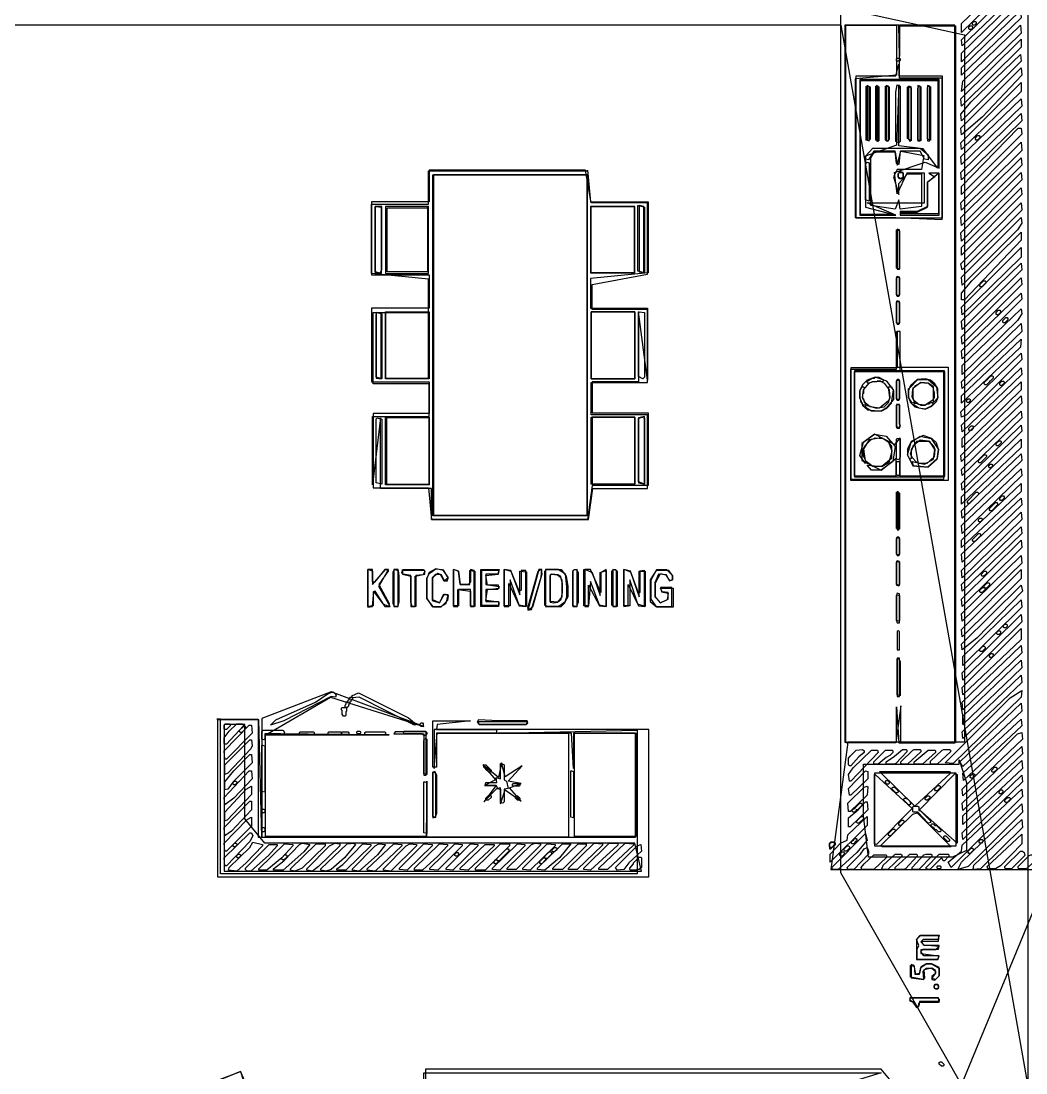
# Model space of a CAD drawing. Header units: millimetres. Extents: x 78 to 4002, y 104 to 3999.
# Drawn here: x 1406 to 2768, y 1776 to 3204 of the extents above; entities that cross this region are included whole.
import ezdxf

# ---------------------------------------------------------------- set-up
doc = ezdxf.new("R2010")
doc.units = ezdxf.units.MM

msp = doc.modelspace()

# ---------------------------------------------------------------- linework, layer by layer
for points in [[(2978, 3510), (2680, 3510), (2680, 3249), (2394, 3249), (2685, 3185), (2685, 2225), (2527, 2225), (2504, 2052), (2790, 2052), (2790, 3460), (2978, 3510)], [(3648, 3461), (2771, 3461), (2771, 1761), (2518, 3198), (628, 3198), (628, 2157), (444, 3255), (444, 1805), (1083, 1805), (441, 1296), (1703, 1778), (1952, 1000), (1952, 1776), (2572, 1776), (1990, 1597), (1990, 811), (2676, 811), (2852, 1780), (2964, 809), (3667, 809), (2945, 2193), (3294, 2542), (3659, 2061), (3659, 3461)], [(2761, 3277), (2761, 3266), (2681, 3188), (2681, 3200), (2761, 3277)], [(443, 3253), (622, 3253), (622, 2157), (637, 3256), (2517, 3256), (2517, 2048), (2681, 1760), (2880, 2241), (3100, 1783), (2881, 1564), (2853, 1780), (2753, 1564), (2572, 1781), (1954, 1781), (1954, 1223), (1703, 1778), (1088, 1525), (869, 1720), (1080, 1807), (443, 1807), (443, 3253)], [(2761, 3257), (2761, 3246), (2682, 3170), (2681, 3178), (2761, 3257)], [(2761, 3238), (2762, 3228), (2681, 3148), (2681, 3160), (2761, 3238)], [(2761, 3218), (2762, 3208), (2681, 3130), (2681, 3140), (2761, 3218)], [(2523, 3198), (2523, 2225), (2593, 2225), (2593, 2273), (2596, 2224), (2672, 2224), (2672, 3198), (2597, 3198), (2597, 3156), (2596, 3198), (2523, 3198)], [(2524, 3198), (2593, 3198), (2593, 3130), (2537, 3125), (2537, 2937), (2592, 2937), (2655, 2934), (2655, 3126), (2597, 3126), (2597, 3197), (2673, 3197), (2673, 2224), (2599, 2224), (2599, 2274), (2592, 2224), (2524, 2224), (2524, 3198)], [(2761, 3198), (2762, 3187), (2681, 3108), (2683, 3122), (2761, 3198)], [(2698, 3203), (2700, 3203), (2701, 3202), (2701, 3200), (2699, 3198), (2697, 3198), (2696, 3199), (2696, 3201), (2698, 3203)], [(2693, 3197), (2695, 3197), (2696, 3196), (2696, 3194), (2694, 3192), (2692, 3192), (2691, 3193), (2691, 3195), (2693, 3197)], [(2762, 3179), (2762, 3168), (2681, 3088), (2680, 3098), (2762, 3179)], [(2761, 3158), (2762, 3149), (2681, 3068), (2680, 3077), (2694, 3094), (2761, 3158)], [(2540, 3129), (2592, 3129), (2596, 3145), (2596, 3129), (2655, 3129), (2655, 2936), (2538, 2936), (2538, 3129)], [(2593, 3152), (2594, 3153), (2597, 3153), (2598, 3152), (2598, 3150), (2597, 3149), (2594, 3149), (2593, 3150), (2593, 3152)], [(2762, 3140), (2763, 3130), (2709, 3073), (2681, 3049), (2680, 3058), (2762, 3140)], [(2650, 3124), (2543, 3124), (2543, 2940), (2592, 2940), (2553, 2957), (2631, 2957), (2631, 2997), (2607, 2997), (2594, 2969), (2590, 2998), (2632, 3012), (2651, 3004), (2651, 3124)], [(2649, 3124), (2649, 3004), (2629, 3030), (2596, 3034), (2596, 3117), (2593, 3035), (2551, 3020), (2551, 2951), (2589, 2941), (2544, 2941), (2544, 3123), (2649, 3123)], [(2553, 3115), (2557, 3114), (2557, 3043), (2555, 3041), (2552, 3042), (2552, 3115)], [(2553, 3116), (2553, 3042), (2556, 3041), (2556, 3114), (2553, 3116)], [(2566, 3115), (2569, 3114), (2569, 3041), (2565, 3042), (2565, 3115)], [(2566, 3116), (2566, 3041), (2568, 3040), (2568, 3115), (2566, 3116)], [(2579, 3115), (2583, 3114), (2583, 3043), (2581, 3041), (2578, 3042), (2578, 3115)], [(2579, 3116), (2579, 3041), (2582, 3041), (2582, 3115), (2579, 3116)], [(2594, 3117), (2598, 3115), (2598, 3040), (2596, 3038), (2592, 3040), (2592, 3107), (2594, 3117)], [(2609, 3114), (2613, 3113), (2613, 3041), (2608, 3044), (2608, 3114)], [(2609, 3115), (2609, 3044), (2611, 3040), (2613, 3042), (2613, 3114), (2609, 3115)], [(2622, 3116), (2622, 3051), (2622, 3041), (2625, 3041), (2625, 3115), (2622, 3116)], [(2623, 3115), (2626, 3114), (2626, 3041), (2622, 3042), (2622, 3112), (2623, 3115)], [(2635, 3116), (2635, 3041), (2638, 3041), (2638, 3115), (2635, 3116)], [(2636, 3115), (2639, 3114), (2639, 3042), (2635, 3043), (2635, 3113), (2636, 3115)], [(2762, 3120), (2762, 3108), (2681, 3029), (2680, 3038), (2762, 3120)], [(2762, 3098), (2763, 3088), (2681, 3009), (2680, 3019), (2762, 3098)], [(2762, 3078), (2763, 3068), (2681, 2988), (2680, 2998), (2762, 3078)], [(2762, 3058), (2763, 3050), (2681, 2968), (2681, 2979), (2758, 3058), (2762, 3058)], [(2705, 3048), (2706, 3047), (2706, 3045), (2703, 3042), (2701, 3042), (2700, 3043), (2700, 3045), (2703, 3048), (2705, 3048)], [(2551, 3020), (2561, 3031), (2625, 3031), (2636, 3022), (2636, 3015), (2631, 3016), (2625, 3027), (2598, 3027), (2596, 3009), (2593, 3010), (2591, 3027), (2562, 3027), (2555, 3015), (2551, 3016), (2551, 3020)], [(2563, 3026), (2591, 3026), (2594, 3008), (2599, 3027), (2630, 3021), (2627, 3002), (2594, 3002), (2589, 2992), (2596, 2968), (2596, 2983), (2608, 2996), (2627, 2996), (2627, 2952), (2598, 2948), (2596, 2961), (2591, 2948), (2558, 2953), (2558, 3018), (2563, 3026)], [(2762, 3039), (2763, 3028), (2681, 2947), (2680, 2957), (2762, 3039)], [(2762, 3018), (2763, 3008), (2681, 2926), (2680, 2937), (2762, 3018)], [(2174, 3001), (2178, 2958), (2256, 2958), (2256, 2862), (2178, 2854), (2178, 2814), (2255, 2814), (2255, 2716), (2243, 2809), (2243, 2714), (2180, 2714), (2180, 2672), (2256, 2672), (2256, 2573), (2180, 2573), (2174, 2527), (1962, 2527), (1962, 2569), (1893, 2569), (1893, 2665), (1882, 2574), (1882, 2667), (1959, 2667), (1959, 2711), (1883, 2711), (1883, 2808), (1958, 2808), (1958, 2853), (1881, 2861), (1881, 2955), (1958, 2955), (1958, 3000), (2174, 3000)], [(2254, 2957), (2179, 2957), (2171, 3001), (1959, 3001), (1959, 2958), (1881, 2958), (1881, 2859), (1959, 2859), (1959, 2814), (1881, 2814), (1881, 2714), (1959, 2714), (1959, 2671), (1883, 2671), (1883, 2570), (1958, 2570), (1962, 2527), (2175, 2527), (2181, 2569), (2255, 2569), (2255, 2669), (2179, 2669), (2179, 2713), (2255, 2713), (2255, 2812), (2180, 2812), (2180, 2846), (2255, 2860), (2255, 2957)], [(2553, 3012), (2556, 3011), (2556, 2959), (2551, 2961), (2551, 3010), (2553, 3012)], [(2598, 2999), (2597, 2998), (2596, 2998), (2596, 2997), (2595, 2996), (2595, 2991), (2596, 2991), (2597, 2990), (2600, 2990), (2601, 2991), (2602, 2991), (2602, 2998), (2600, 2998), (2599, 2999), (2598, 2999)], [(2597, 2998), (2601, 2998), (2602, 2997), (2602, 2992), (2600, 2990), (2597, 2990), (2595, 2992), (2595, 2996), (2597, 2998)], [(2762, 2998), (2763, 2988), (2681, 2905), (2680, 2916), (2762, 2998)], [(1965, 2995), (2173, 2995), (2173, 2532), (1964, 2532), (1964, 2995)], [(1965, 2995), (1965, 2533), (2174, 2533), (2174, 2995), (1965, 2995)], [(2651, 2997), (2637, 2997), (2645, 2992), (2635, 2985), (2635, 2952), (2621, 2945), (2598, 2945), (2598, 2940), (2651, 2940), (2651, 2997)], [(2650, 2997), (2650, 2942), (2599, 2942), (2599, 2944), (2621, 2944), (2635, 2951), (2635, 2985), (2650, 2997)], [(2762, 2977), (2763, 2968), (2681, 2886), (2681, 2896), (2762, 2977)], [(2762, 2957), (2763, 2947), (2682, 2866), (2680, 2874), (2762, 2957)], [(1887, 2952), (1894, 2951), (1894, 2861), (1886, 2863), (1886, 2952)], [(1886, 2952), (1886, 2862), (1892, 2861), (1895, 2866), (1895, 2952), (1886, 2952)], [(1958, 2952), (1900, 2952), (1900, 2861), (1958, 2861), (1958, 2952)], [(1957, 2952), (1957, 2863), (1902, 2863), (1902, 2950), (1957, 2950)], [(2178, 2952), (2178, 2862), (2238, 2862), (2238, 2952), (2178, 2952)], [(2179, 2952), (2237, 2952), (2237, 2862), (2179, 2862), (2179, 2952)], [(2244, 2953), (2251, 2951), (2251, 2862), (2242, 2864), (2242, 2953)], [(2244, 2953), (2244, 2863), (2250, 2862), (2250, 2952), (2244, 2953)], [(2762, 2937), (2763, 2929), (2757, 2920), (2682, 2845), (2681, 2856), (2762, 2937)], [(2594, 2920), (2597, 2919), (2597, 2867), (2593, 2868), (2593, 2920)], [(2594, 2921), (2594, 2867), (2597, 2867), (2597, 2920), (2594, 2921)], [(2762, 2917), (2762, 2906), (2685, 2825), (2681, 2825), (2681, 2834), (2695, 2851), (2762, 2917)], [(2762, 2896), (2762, 2883), (2682, 2805), (2681, 2815), (2762, 2896)], [(2762, 2875), (2763, 2866), (2682, 2785), (2681, 2796), (2762, 2875)], [(2594, 2857), (2593, 2856), (2593, 2831), (2594, 2830), (2596, 2830), (2597, 2831), (2597, 2856), (2594, 2857)], [(2594, 2856), (2596, 2856), (2597, 2855), (2597, 2832), (2596, 2831), (2594, 2831), (2593, 2832), (2593, 2855), (2594, 2856)], [(2762, 2855), (2763, 2846), (2682, 2765), (2681, 2775), (2762, 2855)], [(2713, 2851), (2714, 2850), (2714, 2848), (2709, 2843), (2707, 2843), (2706, 2844), (2706, 2846), (2711, 2851), (2713, 2851)], [(2762, 2834), (2763, 2826), (2682, 2745), (2681, 2756), (2762, 2834)], [(2594, 2824), (2593, 2823), (2593, 2794), (2594, 2792), (2596, 2792), (2597, 2793), (2597, 2823), (2594, 2824)], [(2594, 2823), (2597, 2822), (2597, 2794), (2596, 2793), (2593, 2794), (2593, 2822), (2594, 2823)], [(2762, 2813), (2763, 2806), (2757, 2797), (2682, 2724), (2682, 2736), (2762, 2813)], [(1888, 2808), (1895, 2806), (1895, 2718), (1887, 2720), (1887, 2805), (1888, 2808)], [(1887, 2808), (1887, 2719), (1894, 2718), (1894, 2806), (1887, 2808)], [(1902, 2809), (1959, 2809), (1959, 2718), (1900, 2718), (1900, 2809)], [(1900, 2808), (1900, 2719), (1958, 2719), (1958, 2808), (1900, 2808)], [(2180, 2809), (2238, 2809), (2238, 2718), (2179, 2718), (2179, 2809)], [(2179, 2809), (2179, 2718), (2238, 2718), (2238, 2809), (2179, 2809)], [(2244, 2809), (2251, 2808), (2251, 2720), (2249, 2718), (2243, 2721), (2243, 2809)], [(2733, 2811), (2734, 2810), (2734, 2808), (2731, 2805), (2729, 2805), (2728, 2806), (2728, 2808), (2731, 2811), (2733, 2811)], [(2743, 2801), (2744, 2800), (2744, 2798), (2740, 2794), (2738, 2794), (2737, 2795), (2737, 2797), (2741, 2801), (2743, 2801)], [(2762, 2793), (2763, 2782), (2682, 2705), (2681, 2714), (2762, 2793)], [(2594, 2782), (2594, 2734), (2663, 2734), (2663, 2580), (2531, 2580), (2531, 2731), (2593, 2731), (2593, 2782)], [(2594, 2782), (2594, 2733), (2531, 2733), (2531, 2582), (2657, 2582), (2657, 2729), (2598, 2729), (2598, 2782)], [(2762, 2772), (2761, 2761), (2681, 2685), (2681, 2695), (2762, 2772)], [(2762, 2753), (2763, 2744), (2688, 2669), (2681, 2666), (2680, 2673), (2762, 2753)], [(2536, 2728), (2536, 2585), (2658, 2585), (2658, 2729), (2536, 2729)], [(2537, 2728), (2658, 2728), (2658, 2586), (2598, 2586), (2598, 2638), (2590, 2629), (2563, 2643), (2546, 2630), (2546, 2607), (2572, 2594), (2592, 2610), (2592, 2586), (2536, 2586), (2536, 2728)], [(2762, 2733), (2763, 2724), (2682, 2646), (2681, 2655), (2762, 2733)], [(2564, 2720), (2553, 2716), (2547, 2710), (2543, 2702), (2543, 2692), (2547, 2682), (2554, 2676), (2572, 2674), (2580, 2678), (2586, 2685), (2589, 2703), (2580, 2715), (2564, 2720)], [(2560, 2714), (2571, 2715), (2576, 2712), (2583, 2703), (2584, 2692), (2582, 2688), (2570, 2678), (2557, 2680), (2551, 2685), (2547, 2692), (2548, 2703), (2556, 2712), (2560, 2714)], [(2553, 2713), (2553, 2715), (2560, 2719), (2563, 2719), (2564, 2720), (2569, 2720), (2575, 2717), (2575, 2715), (2574, 2714), (2572, 2714), (2571, 2715), (2567, 2715), (2566, 2714), (2560, 2714), (2556, 2712), (2554, 2712), (2553, 2713)], [(2594, 2717), (2593, 2715), (2593, 2690), (2594, 2689), (2596, 2689), (2597, 2690), (2597, 2716), (2596, 2717), (2594, 2717)], [(2594, 2716), (2596, 2716), (2597, 2715), (2597, 2691), (2596, 2690), (2594, 2690), (2593, 2691), (2593, 2715), (2594, 2716)], [(2621, 2717), (2612, 2709), (2609, 2702), (2609, 2693), (2612, 2686), (2618, 2680), (2632, 2677), (2641, 2681), (2647, 2687), (2649, 2692), (2649, 2705), (2645, 2711), (2639, 2716), (2632, 2718), (2621, 2717)], [(2610, 2705), (2622, 2717), (2636, 2717), (2647, 2707), (2649, 2692), (2643, 2686), (2643, 2707), (2636, 2712), (2626, 2713), (2615, 2705), (2615, 2693), (2617, 2686), (2614, 2685), (2609, 2693), (2609, 2705)], [(2626, 2713), (2636, 2712), (2642, 2706), (2644, 2699), (2644, 2692), (2642, 2689), (2632, 2682), (2623, 2683), (2617, 2688), (2614, 2693), (2615, 2704), (2619, 2709), (2626, 2713)], [(2762, 2714), (2762, 2703), (2682, 2625), (2682, 2637), (2762, 2714)], [(2723, 2722), (2724, 2721), (2724, 2719), (2720, 2715), (2719, 2715), (2719, 2714), (2715, 2710), (2713, 2710), (2712, 2711), (2712, 2713), (2716, 2717), (2717, 2717), (2717, 2718), (2721, 2722), (2723, 2722)], [(2738, 2715), (2739, 2714), (2739, 2712), (2736, 2709), (2734, 2709), (2733, 2710), (2733, 2712), (2736, 2715), (2738, 2715)], [(2546, 2707), (2548, 2707), (2549, 2706), (2549, 2704), (2548, 2703), (2548, 2698), (2547, 2697), (2547, 2692), (2548, 2691), (2549, 2686), (2551, 2685), (2551, 2683), (2550, 2682), (2548, 2682), (2547, 2683), (2547, 2685), (2545, 2686), (2544, 2691), (2543, 2692), (2543, 2701), (2546, 2707)], [(2586, 2707), (2589, 2702), (2589, 2690), (2579, 2678), (2572, 2674), (2559, 2674), (2551, 2679), (2552, 2682), (2566, 2678), (2576, 2680), (2582, 2686), (2584, 2692), (2582, 2707), (2586, 2707)], [(2642, 2685), (2642, 2683), (2640, 2681), (2632, 2677), (2623, 2678), (2617, 2682), (2617, 2684), (2618, 2685), (2620, 2685), (2626, 2682), (2632, 2682), (2635, 2684), (2637, 2684), (2639, 2686), (2641, 2686), (2642, 2685)], [(2762, 2695), (2763, 2685), (2681, 2606), (2680, 2614), (2762, 2695)], [(2690, 2691), (2692, 2691), (2693, 2690), (2693, 2688), (2691, 2686), (2689, 2686), (2688, 2687), (2688, 2689), (2690, 2691)], [(2594, 2683), (2597, 2682), (2597, 2657), (2598, 2654), (2596, 2652), (2593, 2653), (2593, 2682), (2594, 2683)], [(2593, 2683), (2593, 2652), (2594, 2651), (2597, 2651), (2598, 2654), (2597, 2657), (2597, 2683), (2593, 2683)], [(2762, 2674), (2763, 2665), (2682, 2587), (2681, 2595), (2762, 2674)], [(1888, 2665), (1895, 2663), (1895, 2575), (1887, 2577), (1887, 2663), (1888, 2665)], [(1902, 2666), (1959, 2666), (1959, 2574), (1900, 2574), (1900, 2666)], [(1901, 2666), (1901, 2575), (1959, 2575), (1959, 2665), (1901, 2665)], [(2181, 2666), (2238, 2666), (2238, 2575), (2179, 2575), (2179, 2666)], [(2180, 2666), (2180, 2575), (2238, 2575), (2238, 2666), (2180, 2666)], [(2251, 2667), (2243, 2665), (2243, 2577), (2251, 2575), (2251, 2667)], [(2247, 2666), (2251, 2665), (2251, 2575), (2243, 2578), (2243, 2664), (2247, 2666)], [(2563, 2643), (2579, 2640), (2591, 2626), (2588, 2606), (2572, 2594), (2559, 2594), (2553, 2601), (2573, 2599), (2583, 2605), (2587, 2620), (2582, 2633), (2572, 2638), (2556, 2635), (2548, 2623), (2551, 2603), (2543, 2614), (2548, 2632), (2563, 2643)], [(2629, 2641), (2613, 2633), (2608, 2623), (2608, 2615), (2615, 2600), (2636, 2598), (2648, 2609), (2650, 2622), (2647, 2631), (2641, 2637), (2629, 2641)], [(2762, 2655), (2763, 2647), (2682, 2567), (2681, 2576), (2762, 2655)], [(2696, 2654), (2697, 2653), (2697, 2651), (2694, 2648), (2692, 2648), (2691, 2649), (2691, 2651), (2694, 2654), (2696, 2654)], [(2564, 2638), (2575, 2637), (2581, 2633), (2586, 2626), (2586, 2610), (2573, 2599), (2561, 2599), (2552, 2606), (2548, 2613), (2548, 2623), (2550, 2627), (2558, 2635), (2564, 2638)], [(2594, 2637), (2597, 2637), (2598, 2636), (2598, 2612), (2596, 2608), (2593, 2609), (2593, 2636), (2594, 2637)], [(2625, 2640), (2640, 2637), (2650, 2622), (2648, 2610), (2635, 2598), (2616, 2600), (2614, 2606), (2631, 2602), (2643, 2609), (2645, 2622), (2638, 2633), (2620, 2633), (2613, 2622), (2613, 2610), (2611, 2609), (2608, 2615), (2613, 2632), (2625, 2640)], [(2625, 2635), (2636, 2634), (2643, 2627), (2645, 2622), (2644, 2612), (2634, 2603), (2624, 2603), (2620, 2605), (2614, 2611), (2612, 2616), (2616, 2628), (2625, 2635)], [(2762, 2636), (2762, 2625), (2681, 2548), (2681, 2558), (2762, 2636)], [(2734, 2634), (2735, 2633), (2735, 2631), (2731, 2627), (2729, 2627), (2728, 2628), (2728, 2630), (2732, 2634), (2734, 2634)], [(2762, 2616), (2763, 2607), (2682, 2529), (2681, 2539), (2762, 2616)], [(2714, 2615), (2715, 2614), (2715, 2612), (2707, 2604), (2705, 2604), (2704, 2605), (2704, 2607), (2712, 2615), (2714, 2615)], [(2594, 2606), (2596, 2606), (2597, 2605), (2597, 2588), (2596, 2587), (2594, 2587), (2593, 2588), (2593, 2605), (2594, 2606)], [(2720, 2602), (2722, 2602), (2723, 2601), (2723, 2599), (2721, 2597), (2719, 2597), (2718, 2598), (2718, 2600), (2720, 2602)], [(2762, 2596), (2763, 2587), (2682, 2508), (2681, 2519), (2762, 2596)], [(2762, 2576), (2762, 2565), (2681, 2489), (2681, 2499), (2762, 2576)], [(2594, 2564), (2597, 2563), (2597, 2514), (2593, 2515), (2593, 2564)], [(2594, 2565), (2594, 2515), (2594, 2513), (2596, 2513), (2596, 2564), (2594, 2565)], [(2762, 2556), (2763, 2547), (2682, 2469), (2681, 2480), (2762, 2556)], [(2703, 2564), (2704, 2563), (2704, 2561), (2692, 2549), (2690, 2549), (2689, 2550), (2689, 2552), (2701, 2564), (2703, 2564)], [(2738, 2559), (2739, 2558), (2739, 2556), (2736, 2553), (2734, 2553), (2733, 2554), (2733, 2556), (2736, 2559), (2738, 2559)], [(2729, 2550), (2730, 2549), (2730, 2547), (2722, 2539), (2720, 2539), (2719, 2540), (2719, 2542), (2727, 2550), (2729, 2550)], [(2762, 2537), (2763, 2527), (2682, 2448), (2681, 2458), (2762, 2537)], [(2706, 2529), (2708, 2529), (2709, 2528), (2709, 2526), (2707, 2524), (2705, 2524), (2704, 2525), (2704, 2527), (2706, 2529)], [(2762, 2517), (2763, 2508), (2682, 2430), (2681, 2439), (2762, 2517)], [(2594, 2503), (2593, 2502), (2593, 2480), (2594, 2478), (2596, 2478), (2597, 2479), (2597, 2502), (2596, 2503), (2594, 2503)], [(2594, 2502), (2596, 2502), (2597, 2501), (2597, 2480), (2596, 2479), (2594, 2479), (2593, 2480), (2593, 2501), (2594, 2502)], [(2762, 2499), (2763, 2489), (2682, 2409), (2681, 2419), (2762, 2499)], [(2706, 2508), (2707, 2507), (2707, 2505), (2699, 2497), (2697, 2497), (2696, 2498), (2696, 2500), (2704, 2508), (2706, 2508)], [(2594, 2471), (2593, 2470), (2593, 2438), (2596, 2437), (2597, 2438), (2597, 2470), (2594, 2471)], [(2594, 2470), (2597, 2469), (2597, 2439), (2596, 2438), (2593, 2439), (2593, 2469), (2594, 2470)], [(2762, 2478), (2763, 2468), (2682, 2389), (2681, 2399), (2762, 2478)], [(1877, 2459), (1882, 2457), (1882, 2439), (1900, 2459), (1904, 2458), (1891, 2439), (1905, 2413), (1904, 2409), (1897, 2412), (1886, 2430), (1883, 2429), (1883, 2410), (1876, 2409), (1876, 2459)], [(1876, 2459), (1876, 2408), (1882, 2409), (1884, 2429), (1899, 2409), (1906, 2409), (1891, 2436), (1904, 2459), (1899, 2459), (1885, 2442), (1882, 2443), (1882, 2459), (1876, 2459)], [(1912, 2459), (1917, 2458), (1918, 2450), (1918, 2415), (1916, 2409), (1912, 2409), (1910, 2413), (1910, 2456), (1912, 2459)], [(1911, 2459), (1911, 2413), (1911, 2409), (1917, 2409), (1917, 2459), (1911, 2459)], [(1924, 2459), (1951, 2459), (1953, 2457), (1951, 2452), (1941, 2451), (1941, 2409), (1936, 2409), (1934, 2415), (1934, 2451), (1924, 2453), (1922, 2455), (1924, 2459)], [(1923, 2459), (1923, 2453), (1934, 2450), (1934, 2409), (1940, 2409), (1940, 2450), (1953, 2453), (1953, 2458), (1923, 2458)], [(1968, 2460), (1977, 2459), (1985, 2448), (1980, 2444), (1976, 2452), (1971, 2454), (1963, 2448), (1963, 2417), (1973, 2414), (1980, 2426), (1985, 2424), (1984, 2417), (1975, 2408), (1965, 2408), (1956, 2420), (1956, 2447), (1959, 2454), (1968, 2460)], [(1968, 2460), (1959, 2455), (1956, 2447), (1956, 2420), (1963, 2409), (1975, 2409), (1982, 2413), (1985, 2425), (1978, 2425), (1973, 2414), (1964, 2418), (1964, 2448), (1968, 2453), (1974, 2453), (1979, 2444), (1984, 2444), (1985, 2448), (1979, 2458), (1968, 2460)], [(1993, 2459), (1999, 2457), (2001, 2439), (2014, 2439), (2014, 2458), (2021, 2457), (2021, 2409), (2015, 2410), (2015, 2432), (1999, 2432), (1999, 2410), (1992, 2410), (1992, 2459)], [(1992, 2459), (1992, 2409), (1998, 2409), (1998, 2432), (2015, 2430), (2015, 2409), (2020, 2409), (2020, 2458), (2015, 2459), (2015, 2442), (2012, 2439), (2001, 2439), (1999, 2457), (1992, 2459)], [(2031, 2459), (2054, 2459), (2052, 2453), (2036, 2453), (2036, 2439), (2054, 2436), (2052, 2432), (2036, 2432), (2036, 2416), (2053, 2416), (2053, 2409), (2029, 2409), (2029, 2459)], [(2030, 2459), (2030, 2411), (2054, 2411), (2054, 2415), (2036, 2417), (2038, 2432), (2054, 2434), (2053, 2438), (2038, 2438), (2036, 2451), (2053, 2453), (2054, 2458), (2030, 2458)], [(2062, 2459), (2070, 2457), (2082, 2425), (2082, 2457), (2091, 2456), (2091, 2409), (2081, 2411), (2069, 2445), (2069, 2410), (2061, 2410), (2061, 2459)], [(2061, 2459), (2061, 2409), (2067, 2409), (2067, 2440), (2081, 2410), (2090, 2409), (2090, 2458), (2084, 2458), (2084, 2431), (2081, 2430), (2070, 2458), (2061, 2459)], [(2111, 2459), (2112, 2453), (2099, 2408), (2094, 2404), (2093, 2407), (2107, 2457), (2111, 2459)], [(2112, 2459), (2108, 2459), (2093, 2404), (2098, 2405), (2111, 2449), (2112, 2459)], [(2118, 2459), (2138, 2459), (2145, 2450), (2147, 2436), (2147, 2422), (2143, 2415), (2135, 2409), (2118, 2409), (2116, 2411), (2116, 2457), (2118, 2459)], [(2117, 2459), (2117, 2411), (2117, 2409), (2138, 2409), (2143, 2414), (2146, 2422), (2146, 2436), (2144, 2453), (2134, 2459), (2117, 2459)], [(2156, 2459), (2159, 2459), (2161, 2455), (2161, 2415), (2159, 2409), (2154, 2410), (2154, 2457), (2156, 2459)], [(2154, 2458), (2154, 2409), (2160, 2409), (2160, 2455), (2160, 2459), (2154, 2458)], [(2171, 2459), (2180, 2455), (2191, 2424), (2191, 2455), (2199, 2458), (2199, 2409), (2190, 2411), (2178, 2443), (2175, 2410), (2169, 2410), (2169, 2459)], [(2170, 2459), (2170, 2409), (2175, 2409), (2175, 2438), (2190, 2410), (2199, 2409), (2199, 2459), (2192, 2455), (2192, 2428), (2178, 2459), (2170, 2459)], [(2209, 2459), (2212, 2459), (2214, 2457), (2214, 2409), (2209, 2409), (2207, 2411), (2207, 2457), (2209, 2459)], [(2208, 2459), (2208, 2411), (2208, 2409), (2213, 2409), (2213, 2458), (2208, 2459)], [(2224, 2459), (2232, 2456), (2244, 2422), (2244, 2457), (2252, 2457), (2252, 2409), (2242, 2412), (2231, 2445), (2231, 2410), (2223, 2410), (2223, 2459)], [(2223, 2459), (2223, 2409), (2229, 2410), (2229, 2439), (2243, 2410), (2251, 2409), (2251, 2458), (2245, 2457), (2245, 2428), (2243, 2427), (2232, 2457), (2223, 2459)], [(2268, 2459), (2259, 2445), (2259, 2416), (2267, 2409), (2288, 2409), (2288, 2435), (2273, 2435), (2274, 2429), (2283, 2427), (2282, 2418), (2273, 2414), (2266, 2422), (2266, 2441), (2273, 2454), (2280, 2452), (2285, 2444), (2289, 2445), (2289, 2451), (2284, 2458), (2268, 2458)], [(2268, 2459), (2281, 2459), (2289, 2451), (2289, 2445), (2285, 2444), (2281, 2452), (2270, 2453), (2265, 2441), (2265, 2422), (2273, 2414), (2283, 2419), (2283, 2428), (2275, 2429), (2273, 2434), (2290, 2434), (2290, 2408), (2268, 2408), (2260, 2419), (2260, 2445), (2268, 2459)], [(2762, 2459), (2762, 2447), (2682, 2368), (2681, 2378), (2762, 2459)], [(2714, 2457), (2715, 2456), (2715, 2454), (2711, 2450), (2709, 2450), (2708, 2451), (2708, 2453), (2712, 2457), (2714, 2457)], [(2125, 2453), (2133, 2452), (2137, 2449), (2139, 2445), (2139, 2422), (2133, 2415), (2123, 2416), (2123, 2451), (2125, 2453)], [(2125, 2453), (2123, 2452), (2123, 2415), (2128, 2414), (2133, 2415), (2138, 2419), (2140, 2428), (2140, 2440), (2137, 2450), (2134, 2452), (2125, 2453)], [(2594, 2427), (2593, 2424), (2593, 2390), (2594, 2387), (2597, 2387), (2597, 2426), (2594, 2427)], [(2762, 2438), (2764, 2430), (2702, 2366), (2682, 2350), (2681, 2358), (2762, 2438)], [(2712, 2435), (2713, 2434), (2713, 2432), (2709, 2428), (2707, 2428), (2706, 2429), (2706, 2431), (2710, 2435), (2712, 2435)], [(2718, 2441), (2719, 2440), (2719, 2438), (2715, 2434), (2713, 2434), (2712, 2435), (2712, 2437), (2716, 2441), (2718, 2441)], [(2594, 2425), (2597, 2424), (2597, 2390), (2596, 2389), (2593, 2390), (2593, 2424), (2594, 2425)], [(2762, 2418), (2763, 2408), (2683, 2329), (2683, 2341), (2762, 2418)], [(2762, 2398), (2763, 2388), (2683, 2309), (2682, 2319), (2762, 2398)], [(2740, 2385), (2742, 2385), (2743, 2384), (2743, 2382), (2741, 2380), (2739, 2380), (2738, 2381), (2738, 2383), (2740, 2385)], [(2595, 2376), (2594, 2375), (2594, 2350), (2597, 2350), (2597, 2375), (2595, 2376)], [(2762, 2379), (2762, 2364), (2683, 2289), (2682, 2299), (2762, 2379)], [(2731, 2376), (2733, 2376), (2734, 2375), (2734, 2373), (2732, 2371), (2730, 2371), (2729, 2372), (2729, 2374), (2731, 2376)], [(2762, 2356), (2763, 2346), (2683, 2269), (2682, 2279), (2762, 2356)], [(2712, 2355), (2713, 2354), (2713, 2352), (2709, 2348), (2707, 2348), (2706, 2349), (2706, 2351), (2710, 2355), (2712, 2355)], [(2721, 2345), (2723, 2345), (2724, 2344), (2724, 2342), (2722, 2340), (2720, 2340), (2719, 2341), (2719, 2343), (2721, 2345)], [(2594, 2339), (2594, 2287), (2597, 2287), (2597, 2334), (2597, 2339), (2594, 2339)], [(2594, 2338), (2596, 2338), (2598, 2334), (2598, 2288), (2594, 2289), (2594, 2338)], [(2762, 2336), (2763, 2326), (2683, 2249), (2683, 2260), (2762, 2336)], [(2762, 2316), (2763, 2306), (2683, 2230), (2682, 2239), (2762, 2316)], [(1672, 2257), (1672, 2042), (2257, 2042), (2257, 2242), (1966, 2242), (1966, 2189), (1970, 2237), (2148, 2237), (2148, 2096), (1956, 2096), (1956, 2172), (1955, 2097), (1737, 2097), (1737, 2235), (1905, 2235), (1740, 2236), (1825, 2286), (1952, 2246), (1826, 2293), (1732, 2257), (1732, 2096), (1728, 2255), (1672, 2255)], [(1833, 2289), (1832, 2286), (1826, 2287), (1762, 2254), (1744, 2248), (1751, 2255), (1805, 2279), (1822, 2291), (1829, 2293), (1833, 2289)], [(1854, 2286), (1855, 2285), (1855, 2283), (1854, 2282), (1853, 2282), (1853, 2280), (1852, 2279), (1851, 2279), (1851, 2277), (1850, 2276), (1849, 2273), (1848, 2272), (1846, 2272), (1845, 2273), (1845, 2275), (1846, 2276), (1847, 2279), (1848, 2280), (1849, 2280), (1849, 2282), (1850, 2283), (1851, 2283), (1851, 2285), (1852, 2286), (1854, 2286)], [(1854, 2288), (1863, 2292), (1931, 2258), (1942, 2249), (1939, 2248), (1864, 2286), (1855, 2285), (1854, 2288)], [(2763, 2295), (2762, 2286), (2670, 2196), (2659, 2197), (2747, 2285), (2763, 2295)], [(1841, 2272), (1846, 2272), (1847, 2271), (1847, 2267), (1846, 2266), (1846, 2261), (1845, 2260), (1843, 2260), (1841, 2263), (1841, 2268), (1840, 2269), (1840, 2271), (1841, 2272)], [(2762, 2278), (2763, 2267), (2683, 2192), (2679, 2198), (2762, 2278)], [(1672, 2256), (1727, 2256), (1727, 2096), (2239, 2096), (2239, 2237), (2155, 2237), (2155, 2189), (2152, 2237), (2052, 2237), (2241, 2241), (2241, 2046), (1676, 2046), (1676, 2256)], [(2762, 2256), (2763, 2247), (2684, 2173), (2683, 2183), (2762, 2256)], [(1706, 2250), (1707, 2247), (1684, 2222), (1682, 2222), (1681, 2223), (1681, 2231), (1688, 2240), (1698, 2250), (1706, 2250)], [(1688, 2250), (1689, 2249), (1689, 2247), (1684, 2242), (1682, 2242), (1681, 2243), (1681, 2248), (1683, 2250), (1688, 2250)], [(1681, 2249), (1681, 2050), (2247, 2050), (2238, 2088), (1736, 2088), (1709, 2121), (1709, 2249), (1681, 2249)], [(1718, 2248), (1719, 2237), (1684, 2202), (1682, 2202), (1681, 2213), (1715, 2248), (1718, 2248)], [(1709, 2246), (1710, 2245), (1710, 2243), (1705, 2238), (1703, 2238), (1702, 2239), (1702, 2241), (1707, 2246), (1709, 2246)], [(1947, 2250), (1948, 2251), (1950, 2251), (1951, 2250), (1951, 2247), (1950, 2246), (1948, 2246), (1947, 2247), (1947, 2250)], [(1964, 2191), (1964, 2254), (2015, 2254), (1970, 2249), (1969, 2242), (2051, 2242), (2050, 2237), (1969, 2237), (1969, 2191), (1964, 2191)], [(2024, 2252), (2027, 2249), (2090, 2249), (2093, 2251), (2092, 2254), (2053, 2254), (2026, 2255), (2024, 2252)], [(2026, 2253), (2091, 2253), (2092, 2251), (2090, 2249), (2027, 2249), (2026, 2253)], [(1718, 2228), (1719, 2220), (1717, 2216), (1686, 2183), (1682, 2181), (1682, 2194), (1716, 2228), (1718, 2228)], [(1732, 2229), (1732, 2239), (1734, 2241), (1761, 2241), (1763, 2238), (1762, 2235), (1758, 2236), (1736, 2236), (1736, 2229), (1735, 2228), (1732, 2229)], [(1783, 2238), (1784, 2239), (1802, 2239), (1803, 2238), (1803, 2236), (1802, 2235), (1784, 2235), (1783, 2236), (1783, 2238)], [(1822, 2238), (1823, 2239), (1839, 2239), (1840, 2238), (1840, 2236), (1839, 2235), (1823, 2235), (1822, 2236), (1822, 2238)], [(1840, 2238), (1841, 2239), (1849, 2239), (1850, 2238), (1850, 2236), (1849, 2235), (1841, 2235), (1840, 2236), (1840, 2238)], [(1861, 2239), (1862, 2240), (1865, 2240), (1866, 2239), (1866, 2237), (1865, 2236), (1862, 2236), (1861, 2237), (1861, 2239)], [(1872, 2238), (1873, 2239), (1899, 2239), (1900, 2238), (1900, 2236), (1899, 2235), (1873, 2235), (1872, 2236), (1872, 2238)], [(1913, 2239), (1911, 2236), (1952, 2236), (1952, 2180), (1955, 2180), (1955, 2239), (1913, 2239)], [(1924, 2239), (1925, 2240), (1954, 2240), (1956, 2238), (1956, 2236), (1954, 2234), (1952, 2234), (1949, 2236), (1925, 2236), (1924, 2239)], [(1953, 2230), (1956, 2229), (1956, 2181), (1952, 2182), (1952, 2227), (1953, 2230)], [(2156, 2237), (2240, 2237), (2240, 2097), (2156, 2097), (2156, 2237)], [(2763, 2238), (2764, 2229), (2683, 2152), (2682, 2161), (2757, 2236), (2763, 2238)], [(1733, 2221), (1736, 2220), (1736, 2157), (1732, 2158), (1732, 2221)], [(2547, 2215), (2549, 2213), (2549, 2211), (2542, 2205), (2531, 2193), (2529, 2193), (2528, 2194), (2528, 2203), (2530, 2206), (2538, 2214), (2547, 2215)], [(2567, 2214), (2568, 2211), (2531, 2172), (2529, 2172), (2528, 2181), (2534, 2190), (2559, 2214), (2567, 2214)], [(2588, 2213), (2588, 2211), (2584, 2207), (2579, 2204), (2568, 2195), (2563, 2195), (2562, 2196), (2562, 2198), (2578, 2214), (2587, 2214), (2588, 2213)], [(2607, 2214), (2607, 2212), (2592, 2196), (2590, 2195), (2580, 2195), (2579, 2196), (2579, 2198), (2590, 2206), (2601, 2215), (2606, 2215), (2607, 2214)], [(2626, 2214), (2626, 2212), (2608, 2195), (2600, 2195), (2599, 2196), (2599, 2198), (2615, 2214), (2617, 2215), (2625, 2215), (2626, 2214)], [(2646, 2213), (2646, 2211), (2628, 2195), (2618, 2195), (2617, 2196), (2617, 2198), (2636, 2214), (2645, 2214), (2646, 2213)], [(2666, 2214), (2666, 2212), (2648, 2195), (2640, 2195), (2639, 2196), (2639, 2199), (2655, 2214), (2657, 2215), (2665, 2215), (2666, 2214)], [(2763, 2219), (2764, 2209), (2683, 2132), (2682, 2142), (2763, 2219)], [(1718, 2208), (1719, 2197), (1693, 2171), (1686, 2161), (1682, 2160), (1682, 2171), (1694, 2186), (1716, 2208), (1718, 2208)], [(2678, 2201), (2688, 2170), (2688, 2078), (2669, 2069), (2555, 2069), (2548, 2125), (2548, 2195), (2678, 2195)], [(2763, 2200), (2764, 2189), (2683, 2113), (2683, 2125), (2763, 2200)], [(1718, 2186), (1719, 2175), (1694, 2149), (1682, 2140), (1681, 2150), (1715, 2186), (1718, 2186)], [(1967, 2185), (1964, 2184), (1964, 2122), (1968, 2123), (1968, 2180), (1967, 2185)], [(2032, 2194), (2049, 2174), (2034, 2166), (2050, 2166), (2033, 2144), (2051, 2162), (2056, 2161), (2056, 2141), (2062, 2160), (2084, 2145), (2068, 2163), (2084, 2169), (2066, 2172), (2085, 2193), (2062, 2178), (2057, 2197), (2053, 2177), (2032, 2194)], [(2033, 2193), (2034, 2194), (2036, 2194), (2038, 2192), (2038, 2191), (2039, 2191), (2043, 2187), (2043, 2185), (2042, 2184), (2040, 2184), (2036, 2188), (2036, 2189), (2035, 2189), (2033, 2191), (2033, 2193)], [(2057, 2196), (2061, 2194), (2061, 2174), (2064, 2172), (2066, 2162), (2061, 2161), (2061, 2144), (2059, 2142), (2056, 2143), (2056, 2163), (2052, 2162), (2050, 2166), (2035, 2166), (2036, 2170), (2051, 2170), (2050, 2177), (2056, 2175), (2056, 2196)], [(2152, 2186), (2155, 2185), (2155, 2122), (2151, 2123), (2151, 2186)], [(2554, 2185), (2554, 2175), (2531, 2153), (2529, 2153), (2528, 2162), (2551, 2186), (2554, 2185)], [(2570, 2185), (2665, 2185), (2666, 2183), (2618, 2138), (2570, 2185)], [(2728, 2191), (2729, 2190), (2729, 2188), (2725, 2184), (2723, 2184), (2722, 2185), (2722, 2187), (2726, 2191), (2728, 2191)], [(1695, 2172), (1697, 2172), (1698, 2171), (1698, 2169), (1696, 2167), (1694, 2167), (1693, 2168), (1693, 2170), (1695, 2172)], [(1953, 2171), (1956, 2170), (1956, 2101), (1952, 2102), (1952, 2171)], [(1965, 2184), (1967, 2184), (1969, 2180), (1969, 2128), (1967, 2123), (1964, 2124), (1964, 2184)], [(2563, 2183), (2563, 2084), (2674, 2084), (2674, 2183), (2563, 2183)], [(2564, 2181), (2614, 2135), (2566, 2086), (2563, 2087), (2563, 2181)], [(2578, 2172), (2579, 2173), (2581, 2173), (2583, 2171), (2583, 2169), (2582, 2168), (2580, 2168), (2578, 2170), (2578, 2172)], [(2672, 2182), (2675, 2181), (2675, 2088), (2624, 2133), (2672, 2182)], [(2763, 2180), (2764, 2171), (2683, 2093), (2682, 2102), (2763, 2180)], [(2698, 2182), (2699, 2181), (2699, 2179), (2696, 2176), (2694, 2176), (2693, 2177), (2693, 2179), (2696, 2182), (2698, 2182)], [(1718, 2165), (1718, 2154), (1685, 2119), (1682, 2118), (1682, 2130), (1711, 2161), (1718, 2165)], [(2072, 2168), (2073, 2169), (2081, 2169), (2082, 2168), (2082, 2166), (2081, 2165), (2073, 2165), (2072, 2166), (2072, 2168)], [(2553, 2165), (2554, 2164), (2553, 2153), (2530, 2131), (2528, 2131), (2527, 2142), (2549, 2164), (2553, 2165)], [(2587, 2163), (2588, 2164), (2590, 2164), (2595, 2159), (2595, 2157), (2594, 2156), (2592, 2156), (2587, 2161), (2587, 2163)], [(2651, 2166), (2652, 2165), (2652, 2163), (2648, 2159), (2646, 2159), (2645, 2160), (2645, 2162), (2649, 2166), (2651, 2166)], [(2763, 2161), (2764, 2151), (2667, 2055), (2663, 2062), (2681, 2077), (2682, 2085), (2763, 2161)], [(2734, 2160), (2736, 2160), (2737, 2159), (2737, 2157), (2735, 2155), (2733, 2155), (2732, 2156), (2732, 2158), (2734, 2160)], [(1718, 2145), (1718, 2133), (1691, 2104), (1682, 2098), (1681, 2109), (1716, 2145), (1718, 2145)], [(2042, 2153), (2043, 2152), (2043, 2150), (2039, 2146), (2037, 2146), (2036, 2147), (2036, 2149), (2040, 2153), (2042, 2153)], [(2076, 2151), (2077, 2152), (2079, 2152), (2082, 2149), (2082, 2147), (2081, 2146), (2079, 2146), (2076, 2149), (2076, 2151)], [(2553, 2144), (2554, 2133), (2530, 2110), (2528, 2110), (2528, 2122), (2541, 2133), (2551, 2144), (2553, 2144)], [(2545, 2142), (2546, 2141), (2546, 2139), (2540, 2133), (2538, 2133), (2538, 2132), (2536, 2130), (2534, 2130), (2533, 2131), (2533, 2133), (2535, 2135), (2537, 2135), (2537, 2136), (2543, 2142), (2545, 2142)], [(2603, 2148), (2604, 2149), (2606, 2149), (2607, 2148), (2608, 2148), (2611, 2145), (2611, 2144), (2612, 2143), (2612, 2141), (2611, 2140), (2609, 2140), (2603, 2146), (2603, 2148)], [(2637, 2152), (2638, 2151), (2638, 2149), (2635, 2146), (2633, 2146), (2632, 2147), (2632, 2149), (2635, 2152), (2637, 2152)], [(2746, 2150), (2747, 2149), (2747, 2147), (2743, 2143), (2741, 2143), (2740, 2144), (2740, 2146), (2744, 2150), (2746, 2150)], [(1732, 2133), (1733, 2134), (1735, 2134), (1736, 2133), (1736, 2130), (1735, 2129), (1733, 2129), (1732, 2130), (1732, 2133)], [(2572, 2085), (2615, 2127), (2621, 2129), (2667, 2083), (2573, 2083), (2572, 2085)], [(2615, 2137), (2616, 2138), (2622, 2138), (2623, 2137), (2623, 2132), (2625, 2132), (2639, 2118), (2639, 2116), (2636, 2115), (2622, 2130), (2616, 2130), (2615, 2131), (2615, 2137)], [(2763, 2141), (2764, 2130), (2690, 2056), (2676, 2052), (2681, 2062), (2763, 2141)], [(1718, 2123), (1718, 2111), (1684, 2077), (1682, 2077), (1681, 2088), (1712, 2120), (1718, 2123)], [(2553, 2124), (2553, 2112), (2503, 2062), (2503, 2073), (2517, 2088), (2526, 2092), (2527, 2099), (2553, 2124)], [(2547, 2124), (2548, 2123), (2548, 2121), (2542, 2115), (2540, 2115), (2539, 2116), (2539, 2118), (2545, 2124), (2547, 2124)], [(2602, 2119), (2603, 2118), (2603, 2116), (2599, 2112), (2597, 2112), (2596, 2113), (2596, 2115), (2600, 2119), (2602, 2119)], [(2640, 2113), (2641, 2114), (2643, 2114), (2645, 2112), (2647, 2112), (2653, 2106), (2653, 2104), (2652, 2103), (2650, 2103), (2647, 2106), (2646, 2106), (2643, 2109), (2642, 2109), (2640, 2111), (2640, 2113)], [(2763, 2120), (2764, 2109), (2707, 2053), (2697, 2052), (2698, 2058), (2763, 2120)], [(1718, 2102), (1720, 2098), (1716, 2090), (1684, 2057), (1682, 2057), (1681, 2068), (1716, 2102), (1718, 2102)], [(1733, 2109), (1735, 2109), (1736, 2108), (1736, 2104), (1735, 2103), (1733, 2103), (1732, 2104), (1732, 2108), (1733, 2109)], [(2551, 2101), (2553, 2092), (2539, 2075), (2514, 2052), (2506, 2052), (2505, 2055), (2551, 2101)], [(2590, 2107), (2591, 2106), (2591, 2104), (2585, 2098), (2583, 2098), (2582, 2099), (2582, 2101), (2588, 2107), (2590, 2107)], [(2763, 2100), (2763, 2087), (2734, 2057), (2727, 2053), (2717, 2053), (2716, 2056), (2763, 2100)], [(1733, 2086), (1733, 2084), (1711, 2061), (1698, 2050), (1687, 2051), (1688, 2055), (1716, 2082), (1720, 2089), (1733, 2086)], [(1695, 2088), (1697, 2088), (1698, 2087), (1698, 2085), (1696, 2083), (1694, 2083), (1693, 2084), (1693, 2086), (1695, 2088)], [(1753, 2086), (1753, 2084), (1741, 2071), (1717, 2050), (1712, 2050), (1710, 2052), (1710, 2054), (1742, 2086), (1753, 2086)], [(1774, 2086), (1774, 2084), (1759, 2068), (1739, 2051), (1728, 2051), (1728, 2053), (1763, 2087), (1774, 2086)], [(1797, 2086), (1789, 2076), (1761, 2051), (1748, 2051), (1748, 2053), (1762, 2064), (1783, 2086), (1787, 2088), (1797, 2086)], [(1818, 2086), (1818, 2084), (1787, 2054), (1777, 2050), (1771, 2051), (1771, 2053), (1806, 2087), (1818, 2087)], [(1838, 2087), (1838, 2084), (1809, 2056), (1801, 2050), (1793, 2051), (1793, 2053), (1824, 2084), (1831, 2088), (1838, 2087)], [(1859, 2086), (1844, 2068), (1826, 2052), (1819, 2050), (1812, 2051), (1812, 2053), (1848, 2087), (1857, 2088), (1859, 2086)], [(1880, 2086), (1880, 2084), (1846, 2051), (1834, 2051), (1834, 2053), (1842, 2059), (1869, 2087), (1880, 2086)], [(1900, 2086), (1889, 2072), (1864, 2050), (1855, 2051), (1855, 2053), (1886, 2084), (1891, 2087), (1900, 2086)], [(1922, 2086), (1922, 2084), (1886, 2050), (1875, 2051), (1875, 2053), (1911, 2087), (1922, 2086)], [(1942, 2086), (1942, 2084), (1907, 2050), (1897, 2051), (1897, 2053), (1928, 2084), (1933, 2087), (1942, 2086)], [(1963, 2086), (1963, 2084), (1929, 2051), (1919, 2052), (1919, 2054), (1952, 2087), (1963, 2086)], [(1984, 2086), (1984, 2084), (1971, 2070), (1950, 2051), (1939, 2051), (1939, 2054), (1973, 2087), (1984, 2086)], [(2004, 2086), (2004, 2084), (1971, 2051), (1960, 2052), (1960, 2054), (1994, 2087), (2004, 2086)], [(2025, 2086), (2025, 2084), (1991, 2051), (1982, 2052), (1982, 2054), (2015, 2087), (2025, 2086)], [(2047, 2086), (2047, 2084), (2012, 2051), (2001, 2052), (2001, 2054), (2035, 2086), (2047, 2086)], [(2068, 2086), (2068, 2084), (2035, 2051), (2022, 2051), (2022, 2054), (2056, 2087), (2068, 2087)], [(2089, 2086), (2089, 2084), (2055, 2051), (2045, 2052), (2045, 2054), (2079, 2087), (2089, 2086)], [(2110, 2087), (2110, 2085), (2077, 2052), (2065, 2052), (2065, 2054), (2098, 2086), (2103, 2088), (2110, 2087)], [(2130, 2086), (2130, 2084), (2096, 2051), (2086, 2052), (2086, 2054), (2119, 2087), (2130, 2086)], [(2151, 2087), (2136, 2068), (2116, 2051), (2106, 2052), (2106, 2054), (2140, 2087), (2151, 2087)], [(2172, 2087), (2172, 2084), (2140, 2052), (2127, 2052), (2127, 2054), (2161, 2087), (2172, 2087)], [(2194, 2087), (2194, 2085), (2160, 2052), (2148, 2052), (2148, 2054), (2183, 2088), (2194, 2087)], [(2215, 2087), (2215, 2085), (2178, 2051), (2169, 2052), (2169, 2054), (2203, 2088), (2215, 2088)], [(2236, 2087), (2236, 2085), (2201, 2052), (2189, 2052), (2189, 2054), (2225, 2088), (2236, 2087)], [(2246, 2086), (2247, 2077), (2230, 2061), (2223, 2052), (2214, 2051), (2212, 2055), (2241, 2084), (2246, 2086)], [(2508, 2089), (2509, 2088), (2509, 2086), (2505, 2082), (2503, 2082), (2502, 2083), (2502, 2087), (2504, 2089), (2508, 2089)], [(2509, 2089), (2504, 2089), (2503, 2088), (2502, 2088), (2502, 2080), (2504, 2080), (2510, 2086), (2510, 2088), (2509, 2089)], [(2538, 2094), (2539, 2093), (2539, 2091), (2538, 2090), (2537, 2090), (2537, 2089), (2535, 2087), (2533, 2087), (2532, 2088), (2532, 2090), (2534, 2092), (2535, 2092), (2535, 2093), (2536, 2094), (2538, 2094)], [(2657, 2097), (2658, 2098), (2660, 2098), (2665, 2093), (2665, 2091), (2664, 2090), (2662, 2090), (2657, 2095), (2657, 2097)], [(2707, 2093), (2709, 2093), (2710, 2092), (2710, 2090), (2708, 2088), (2706, 2088), (2705, 2089), (2705, 2091), (2707, 2093)], [(1700, 2073), (1702, 2073), (1703, 2072), (1703, 2070), (1701, 2068), (1699, 2068), (1698, 2069), (1698, 2071), (1700, 2073)], [(1765, 2072), (1766, 2071), (1766, 2069), (1762, 2065), (1760, 2065), (1759, 2066), (1759, 2068), (1763, 2072), (1765, 2072)], [(1996, 2075), (1998, 2075), (1999, 2074), (1999, 2072), (1997, 2070), (1995, 2070), (1994, 2071), (1994, 2073), (1996, 2075)], [(2066, 2080), (2067, 2079), (2067, 2077), (2054, 2064), (2052, 2064), (2051, 2065), (2051, 2067), (2064, 2080), (2066, 2080)], [(2124, 2076), (2125, 2075), (2125, 2073), (2119, 2067), (2117, 2067), (2116, 2068), (2116, 2070), (2122, 2076), (2124, 2076)], [(2131, 2082), (2132, 2081), (2132, 2079), (2129, 2076), (2127, 2076), (2126, 2077), (2126, 2079), (2129, 2082), (2131, 2082)], [(2521, 2076), (2522, 2075), (2522, 2073), (2519, 2070), (2517, 2070), (2516, 2071), (2516, 2073), (2519, 2076), (2521, 2076)], [(2528, 2084), (2529, 2083), (2529, 2081), (2525, 2077), (2523, 2077), (2522, 2078), (2522, 2080), (2526, 2084), (2528, 2084)], [(2553, 2082), (2555, 2077), (2555, 2073), (2535, 2052), (2527, 2052), (2526, 2055), (2544, 2073), (2549, 2080), (2553, 2082)], [(2580, 2069), (2562, 2052), (2546, 2052), (2545, 2055), (2549, 2060), (2562, 2072), (2579, 2072), (2580, 2069)], [(2600, 2072), (2600, 2070), (2581, 2052), (2574, 2052), (2573, 2053), (2575, 2058), (2591, 2073), (2599, 2073), (2600, 2072)], [(2621, 2072), (2621, 2070), (2605, 2053), (2602, 2052), (2592, 2052), (2591, 2053), (2591, 2055), (2611, 2073), (2620, 2073), (2621, 2072)], [(2641, 2072), (2641, 2070), (2623, 2052), (2615, 2052), (2614, 2053), (2614, 2055), (2630, 2072), (2633, 2073), (2640, 2073), (2641, 2072)], [(2664, 2072), (2664, 2070), (2658, 2064), (2656, 2064), (2655, 2067), (2653, 2067), (2638, 2052), (2633, 2053), (2633, 2055), (2651, 2073), (2663, 2073), (2664, 2072)], [(2696, 2081), (2697, 2080), (2697, 2078), (2693, 2074), (2691, 2074), (2690, 2075), (2690, 2077), (2694, 2081), (2696, 2081)], [(2766, 2075), (2767, 2071), (2749, 2053), (2741, 2053), (2740, 2054), (2740, 2056), (2761, 2077), (2764, 2077), (2766, 2075)], [(2786, 2071), (2786, 2069), (2770, 2054), (2768, 2053), (2759, 2053), (2758, 2054), (2758, 2056), (2773, 2071), (2775, 2072), (2785, 2072), (2786, 2071)], [(2049, 2065), (2051, 2065), (2052, 2064), (2052, 2062), (2050, 2060), (2048, 2060), (2047, 2061), (2047, 2063), (2049, 2065)], [(2116, 2068), (2117, 2067), (2117, 2065), (2112, 2060), (2110, 2060), (2109, 2061), (2109, 2063), (2114, 2068), (2116, 2068)], [(2246, 2069), (2247, 2068), (2247, 2055), (2244, 2052), (2241, 2052), (2240, 2051), (2232, 2051), (2231, 2052), (2231, 2054), (2236, 2060), (2236, 2061), (2244, 2069), (2246, 2069)], [(2648, 2056), (2649, 2057), (2652, 2057), (2653, 2056), (2653, 2054), (2652, 2053), (2649, 2053), (2648, 2054), (2648, 2056)], [(2626, 1963), (2651, 1963), (2649, 1957), (2629, 1957), (2626, 1954), (2630, 1950), (2651, 1948), (2646, 1943), (2626, 1943), (2626, 1938), (2650, 1935), (2649, 1930), (2621, 1930), (2621, 1944), (2623, 1949), (2620, 1957), (2626, 1963)], [(2624, 1962), (2620, 1957), (2620, 1930), (2649, 1930), (2651, 1935), (2630, 1935), (2626, 1941), (2629, 1944), (2650, 1944), (2651, 1949), (2630, 1949), (2627, 1955), (2650, 1955), (2651, 1962), (2624, 1962)], [(2651, 1918), (2651, 1908), (2646, 1903), (2641, 1904), (2646, 1911), (2646, 1915), (2641, 1918), (2630, 1916), (2631, 1905), (2629, 1903), (2612, 1906), (2612, 1922), (2617, 1921), (2618, 1910), (2624, 1910), (2626, 1919), (2633, 1924), (2641, 1924), (2651, 1918)], [(2651, 1919), (2641, 1924), (2633, 1924), (2626, 1920), (2624, 1911), (2619, 1910), (2617, 1922), (2613, 1923), (2613, 1905), (2630, 1903), (2629, 1914), (2633, 1918), (2641, 1918), (2646, 1914), (2646, 1911), (2641, 1907), (2641, 1903), (2645, 1902), (2651, 1908), (2651, 1919)], [(2646, 1896), (2648, 1896), (2650, 1894), (2650, 1892), (2648, 1890), (2646, 1890), (2644, 1892), (2644, 1894), (2646, 1896)], [(2645, 1896), (2644, 1895), (2644, 1891), (2645, 1891), (2646, 1890), (2649, 1890), (2650, 1891), (2650, 1895), (2649, 1896), (2645, 1896)], [(2612, 1878), (2649, 1878), (2651, 1876), (2651, 1873), (2624, 1873), (2623, 1867), (2620, 1866), (2617, 1871), (2611, 1875), (2612, 1878)], [(2611, 1878), (2611, 1874), (2615, 1872), (2620, 1865), (2623, 1866), (2623, 1870), (2625, 1872), (2651, 1872), (2650, 1878), (2611, 1878)], [(2651, 1790), (2652, 1791), (2654, 1791), (2657, 1788), (2657, 1786), (2656, 1785), (2654, 1785), (2651, 1788), (2651, 1790)]]:
    msp.add_lwpolyline(points, close=True)

doc.saveas('drawing.dxf')
